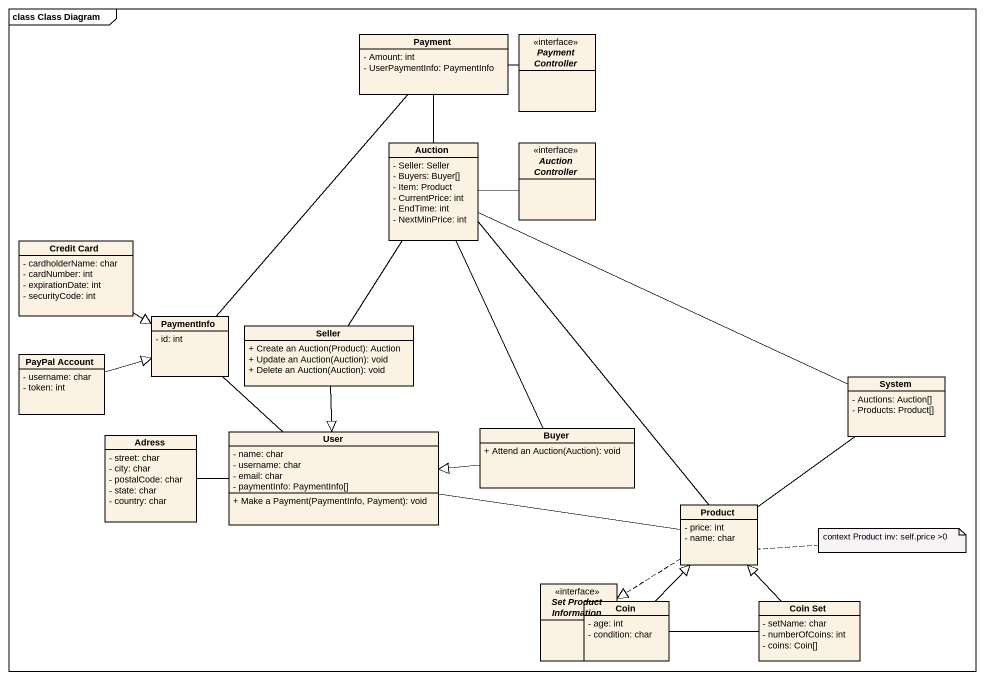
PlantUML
@startuml
mainframe class Class Diagram
hide circle
hide empty members
skinparam classAttributeIconSize 0
class Payment {
  - Amount: int
  - UserPaymentInfo: PaymentInfo
}
interface "Payment Controller" as Payment_Controller
class Auction {
  - Seller: Seller
  - Buyers: Buyer[]
  - Item: Product
  - CurrentPrice: int
  - EndTime: int
  - NextMinPrice: int
}
interface "Auction Controller" as Auction_Controller
class "Credit Card" as Credit_Card {
  - cardholderName: char
  - cardNumber: int
  - expirationDate: int
  - securityCode: int
}
class PaymentInfo {
  - id: int
}
class Seller {
  + Create an Auction(Product): Auction
  + Update an Auction(Auction): void
  + Delete an Auction(Auction): void
}
class "PayPal Account" as PayPal_Account {
  - username: char
  - token: int
}
class System {
  - Auctions: Auction[]
  - Products: Product[]
}
class Adress {
  - street: char
  - city: char
  - postalCode: char
  - state: char
  - country: char
}
class User {
  - name: char
  - username: char
  - email: char
  - paymentInfo: PaymentInfo[]
  + Make a Payment(PaymentInfo, Payment): void
}
class Buyer {
  + Attend an Auction(Auction): void
}
class Product {
  - price: int
  - name: char
}
interface "Set Product Information" as Set_Product_Information
class Coin {
  - age: int
  - condition: char
}
class "Coin Set" as Coin_Set {
  - setName: char
  - numberOfCoins: int
  - coins: Coin[]
}
Payment -right- Payment_Controller
Auction -up- Payment
Auction -- Product
Auction_Controller -left- Auction
Credit_Card -right-|> PaymentInfo
PaymentInfo -up- Payment
PaymentInfo -- User
Seller -up- Auction
Seller --|> User
PayPal_Account -right-|> PaymentInfo
System -left- Auction
User -left- Adress
User -right- Product
Buyer -up- Auction
Buyer -left-|> User
Product -up- System
Product ..|> Set_Product_Information
Coin -up-|> Product
Coin -right- Coin_Set
Coin_Set -up-|> Product
note right of Product : context Product inv: self.price >0
@enduml
